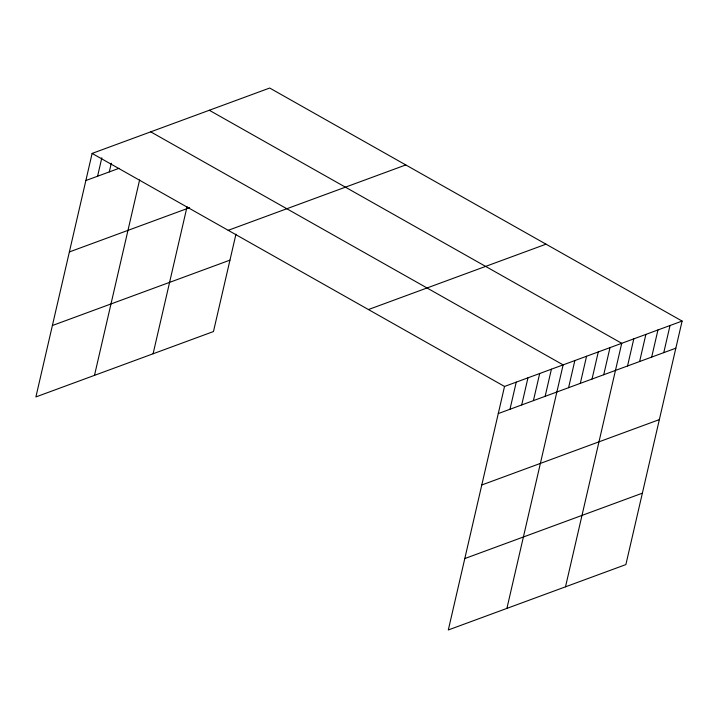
<?xml version="1.0" encoding="UTF-8"?>
<svg xmlns="http://www.w3.org/2000/svg" width="718" height="718" viewBox="0 0 718 718"><rect width="100%" height="100%" fill="white"/><g stroke="black" fill="none" stroke-linecap="round" stroke-linejoin="round"><path stroke-width="1.08" d="M682.1 321.072L504.53 386.455L448.31 629.964L625.881 564.581L682.1 321.072L269.69 88.036L92.119 153.419L35.9 396.928L213.47 331.545L235.953 234.176M97.576 176.224L101.839 157.781M109.298 171.907L111.299 163.228M94.498 375.352L139.606 179.967M153.096 353.777L187.057 206.694M509.986 409.26L516.242 382.138M521.708 404.943L527.963 377.821M533.42 400.635L539.685 373.504M545.141 396.318L551.406 369.196M506.908 608.388L563.127 364.879L150.717 131.843M568.584 387.684L574.849 360.562M580.306 383.376L586.561 356.245M592.027 379.059L598.282 351.928M603.739 374.742L610.004 347.62M565.506 586.812L621.725 343.303L209.315 110.267M627.541 365.983L633.797 338.851M639.612 361.531L645.877 334.409M651.684 357.088L657.948 329.966M663.764 352.646L670.029 325.514M85.855 180.541L119.062 168.317M69.368 251.946L189.588 207.69M228.216 230.316L405.787 164.943M52.387 325.523L229.957 260.14M368.433 309.548L546.003 244.174M498.265 413.577L675.835 348.194M481.778 484.982L659.348 419.608M464.797 558.559L642.368 493.176M92.119 153.419L504.53 386.455"/></g></svg>
